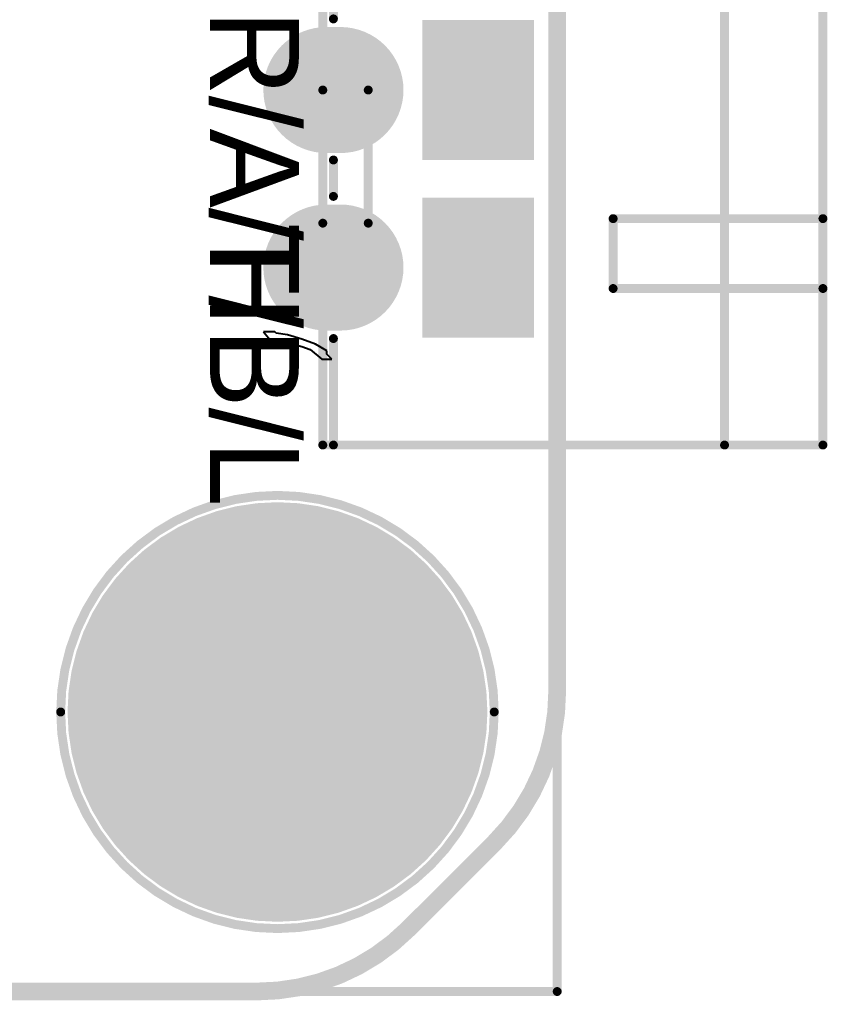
# Model space of a CAD drawing. Header units: millimetres. Extents: x 24.4 to 70.3, y 27.3 to 70.9.
# Drawn here: x 58.71 to 70.26, y 27.27 to 41.31 of the extents above; entities that cross this region are included whole.
import ezdxf

# ---------------------------------------------------------------- set-up
doc = ezdxf.new("R2010")
doc.units = ezdxf.units.MM
for name, color, linetype in [('BottomLayer', 5, 'Continuous'), ('BottomOverlay', 54, 'Continuous'), ('BottomPaste', 16, 'Continuous'), ('BottomSolder', 6, 'Continuous'), ('KeepOutLayer', 6, 'Continuous'), ('Mechanical1', 6, 'Continuous'), ('Mechanical13', 56, 'Continuous'), ('Mechanical2', 216, 'Continuous'), ('MidLayer1', 16, 'Continuous'), ('MidLayer2', 76, 'Continuous'), ('MultiLayer', 9, 'Continuous'), ('PadHoleLayer', 156, 'Continuous'), ('TopLayer', 1, 'Continuous'), ('TopOverlay', 2, 'Continuous'), ('TopSolder', 216, 'Continuous')]:
    doc.layers.add(name, color=color, linetype=linetype)

# ---------------------------------------------------------------- blocks, each defined once
blk = doc.blocks.new('XH_8AH_4')
at = {"layer": 'BottomLayer', "const_width": 1.6}
for points in [[(-0.1, -6.35), (0.1, -6.35)], [(-0.1, -8.89), (0.1, -8.89)]]:
    blk.add_lwpolyline(points, dxfattribs=at)
at = {"layer": 'BottomLayer', "const_width": 0.8}
for points in [[(-0.5, -6.35, 1), (0.3, -6.35, 1)], [(-0.3, -6.35, 1), (0.5, -6.35, 1)], [(-0.5, -8.89, 1), (0.3, -8.89, 1)], [(-0.3, -8.89, 1), (0.5, -8.89, 1)]]:
    blk.add_lwpolyline(points, format="xyb", close=True, dxfattribs=at)
at = {"layer": 'BottomSolder', "const_width": 1.803}
for points in [[(-0.1, -6.35), (0.1, -6.35)], [(-0.1, -8.89), (0.1, -8.89)]]:
    blk.add_lwpolyline(points, dxfattribs=at)
at = {"layer": 'BottomSolder', "const_width": 0.902}
for points in [[(-0.551, -6.35, 1), (0.351, -6.35, 1)], [(-0.351, -6.35, 1), (0.551, -6.35, 1)], [(-0.551, -8.89, 1), (0.351, -8.89, 1)], [(-0.351, -8.89, 1), (0.551, -8.89, 1)]]:
    blk.add_lwpolyline(points, format="xyb", close=True, dxfattribs=at)
at = {"layer": 'MidLayer1', "const_width": 1.6}
for points in [[(-0.1, -6.35), (0.1, -6.35)], [(-0.1, -8.89), (0.1, -8.89)]]:
    blk.add_lwpolyline(points, dxfattribs=at)
at = {"layer": 'MidLayer1', "const_width": 0.8}
for points in [[(-0.5, -6.35, 1), (0.3, -6.35, 1)], [(-0.3, -6.35, 1), (0.5, -6.35, 1)], [(-0.5, -8.89, 1), (0.3, -8.89, 1)], [(-0.3, -8.89, 1), (0.5, -8.89, 1)]]:
    blk.add_lwpolyline(points, format="xyb", close=True, dxfattribs=at)
at = {"layer": 'MidLayer2', "const_width": 1.6}
for points in [[(-0.1, -6.35), (0.1, -6.35)], [(-0.1, -8.89), (0.1, -8.89)]]:
    blk.add_lwpolyline(points, dxfattribs=at)
at = {"layer": 'MidLayer2', "const_width": 0.8}
for points in [[(-0.5, -6.35, 1), (0.3, -6.35, 1)], [(-0.3, -6.35, 1), (0.5, -6.35, 1)], [(-0.5, -8.89, 1), (0.3, -8.89, 1)], [(-0.3, -8.89, 1), (0.5, -8.89, 1)]]:
    blk.add_lwpolyline(points, format="xyb", close=True, dxfattribs=at)
at = {"layer": 'MultiLayer', "const_width": 1.6}
for points in [[(-0.1, -6.35), (0.1, -6.35)], [(-0.1, -8.89), (0.1, -8.89)]]:
    blk.add_lwpolyline(points, dxfattribs=at)
at = {"layer": 'MultiLayer', "const_width": 0.8}
for points in [[(-0.5, -6.35, 1), (0.3, -6.35, 1)], [(-0.3, -6.35, 1), (0.5, -6.35, 1)], [(-0.5, -8.89, 1), (0.3, -8.89, 1)], [(-0.3, -8.89, 1), (0.5, -8.89, 1)]]:
    blk.add_lwpolyline(points, format="xyb", close=True, dxfattribs=at)
at = {"layer": 'PadHoleLayer', "const_width": 0.47}
for points in [[(-0.235, -6.35, 1), (0.235, -6.35, 1)], [(-0.235, -8.89, 1), (0.235, -8.89, 1)]]:
    blk.add_lwpolyline(points, format="xyb", close=True, dxfattribs=at)
at = {"layer": 'TopLayer', "const_width": 1.6}
for points in [[(-0.1, -6.35), (0.1, -6.35)], [(-0.1, -8.89), (0.1, -8.89)]]:
    blk.add_lwpolyline(points, dxfattribs=at)
at = {"layer": 'TopLayer', "const_width": 0.8}
for points in [[(-0.5, -6.35, 1), (0.3, -6.35, 1)], [(-0.3, -6.35, 1), (0.5, -6.35, 1)], [(-0.5, -8.89, 1), (0.3, -8.89, 1)], [(-0.3, -8.89, 1), (0.5, -8.89, 1)]]:
    blk.add_lwpolyline(points, format="xyb", close=True, dxfattribs=at)
at = {"layer": 'TopOverlay', "const_width": 0.127}
for points in [[(7, -9.19), (7, 9.19)], [(0, -5.332), (0, -4.811)], [(0, -7.872), (0, -7.351)], [(4, -9.19), (4, -8.19)], [(4, -8.19), (7, -8.19)], [(4, -9.19), (7, -9.19)], [(7, -11.43), (7, -9.19)], [(0, -11.43), (0, -9.906)], [(0, -11.43), (7, -11.43)]]:
    blk.add_lwpolyline(points, dxfattribs=at)
at = {"layer": 'TopOverlay', "const_width": 0.0635}
for points in [[(-0.032, -5.332, 1), (0.032, -5.332, 1)], [(-0.032, -7.351, 1), (0.032, -7.351, 1)], [(-0.032, -7.872, 1), (0.032, -7.872, 1)], [(3.968, -8.19, 1), (4.032, -8.19, 1)], [(3.968, -8.19, 1), (4.032, -8.19, 1)], [(6.968, -8.19, 1), (7.032, -8.19, 1)], [(3.968, -9.19, 1), (4.032, -9.19, 1)], [(3.968, -9.19, 1), (4.032, -9.19, 1)], [(6.968, -9.19, 1), (7.032, -9.19, 1)], [(6.968, -9.19, 1), (7.032, -9.19, 1)], [(6.968, -9.19, 1), (7.032, -9.19, 1)], [(-0.032, -9.906, 1), (0.032, -9.906, 1)], [(-0.032, -11.43, 1), (0.032, -11.43, 1)], [(-0.032, -11.43, 1), (0.032, -11.43, 1)], [(6.968, -11.43, 1), (7.032, -11.43, 1)], [(6.968, -11.43, 1), (7.032, -11.43, 1)]]:
    blk.add_lwpolyline(points, format="xyb", close=True, dxfattribs=at)
at = {"layer": 'TopSolder', "const_width": 1.803}
for points in [[(-0.1, -6.35), (0.1, -6.35)], [(-0.1, -8.89), (0.1, -8.89)]]:
    blk.add_lwpolyline(points, dxfattribs=at)
at = {"layer": 'TopSolder', "const_width": 0.902}
for points in [[(-0.551, -6.35, 1), (0.351, -6.35, 1)], [(-0.351, -6.35, 1), (0.551, -6.35, 1)], [(-0.551, -8.89, 1), (0.351, -8.89, 1)], [(-0.351, -8.89, 1), (0.551, -8.89, 1)]]:
    blk.add_lwpolyline(points, format="xyb", close=True, dxfattribs=at)
blk = doc.blocks.new('XH_8AK_17')
at = {"layer": 'BottomLayer', "const_width": 0.98}
for points in [[(-8.58, 0), (-9.2, 0)], [(-6.04, 0), (-6.66, 0)]]:
    blk.add_lwpolyline(points, dxfattribs=at)
at = {"layer": 'BottomLayer', "const_width": 0.49}
for points in [[(-9.445, 0, 1), (-8.955, 0, 1)], [(-8.825, 0, 1), (-8.335, 0, 1)], [(-6.905, 0, 1), (-6.415, 0, 1)], [(-6.285, 0, 1), (-5.795, 0, 1)]]:
    blk.add_lwpolyline(points, format="xyb", close=True, dxfattribs=at)
at = {"layer": 'BottomLayer'}
for points in [[(-9.79, -0.521), (-7.99, -0.521), (-9.79, 0.876), (-7.99, 0.876)], [(-7.25, -0.521), (-5.45, -0.521), (-7.25, 0.876), (-5.45, 0.876)]]:
    blk.add_solid(points, dxfattribs=at)
at = {"layer": 'BottomPaste'}
for points in [[(-9.79, -0.521), (-7.99, -0.521), (-9.79, 0.876), (-7.99, 0.876)], [(-7.25, -0.521), (-5.45, -0.521), (-7.25, 0.876), (-5.45, 0.876)]]:
    blk.add_solid(points, dxfattribs=at)
at = {"layer": 'BottomSolder', "const_width": 1.183}
for points in [[(-8.58, 0), (-9.2, 0)], [(-6.04, 0), (-6.66, 0)]]:
    blk.add_lwpolyline(points, dxfattribs=at)
at = {"layer": 'BottomSolder', "const_width": 0.592}
for points in [[(-9.496, 0, 1), (-8.904, 0, 1)], [(-8.876, 0, 1), (-8.284, 0, 1)], [(-6.956, 0, 1), (-6.364, 0, 1)], [(-6.336, 0, 1), (-5.744, 0, 1)]]:
    blk.add_lwpolyline(points, format="xyb", close=True, dxfattribs=at)
at = {"layer": 'BottomSolder'}
for points in [[(-9.892, -0.622), (-7.888, -0.622), (-9.892, 0.978), (-7.888, 0.978)], [(-7.352, -0.622), (-5.348, -0.622), (-7.352, 0.978), (-5.348, 0.978)]]:
    blk.add_solid(points, dxfattribs=at)
at = {"layer": 'MidLayer1', "const_width": 0.98}
for points in [[(-8.58, 0), (-9.2, 0)], [(-6.04, 0), (-6.66, 0)]]:
    blk.add_lwpolyline(points, dxfattribs=at)
at = {"layer": 'MidLayer1', "const_width": 0.49}
for points in [[(-9.445, 0, 1), (-8.955, 0, 1)], [(-8.825, 0, 1), (-8.335, 0, 1)], [(-6.905, 0, 1), (-6.415, 0, 1)], [(-6.285, 0, 1), (-5.795, 0, 1)]]:
    blk.add_lwpolyline(points, format="xyb", close=True, dxfattribs=at)
at = {"layer": 'MidLayer2', "const_width": 0.98}
for points in [[(-8.58, 0), (-9.2, 0)], [(-6.04, 0), (-6.66, 0)]]:
    blk.add_lwpolyline(points, dxfattribs=at)
at = {"layer": 'MidLayer2', "const_width": 0.49}
for points in [[(-9.445, 0, 1), (-8.955, 0, 1)], [(-8.825, 0, 1), (-8.335, 0, 1)], [(-6.905, 0, 1), (-6.415, 0, 1)], [(-6.285, 0, 1), (-5.795, 0, 1)]]:
    blk.add_lwpolyline(points, format="xyb", close=True, dxfattribs=at)
at = {"layer": 'MultiLayer', "const_width": 0.98}
for points in [[(-8.58, 0), (-9.2, 0)], [(-6.04, 0), (-6.66, 0)]]:
    blk.add_lwpolyline(points, dxfattribs=at)
at = {"layer": 'MultiLayer', "const_width": 0.49}
for points in [[(-9.445, 0, 1), (-8.955, 0, 1)], [(-8.825, 0, 1), (-8.335, 0, 1)], [(-6.905, 0, 1), (-6.415, 0, 1)], [(-6.285, 0, 1), (-5.795, 0, 1)]]:
    blk.add_lwpolyline(points, format="xyb", close=True, dxfattribs=at)
at = {"layer": 'PadHoleLayer', "const_width": 0.415}
for points in [[(-9.098, 0, 1), (-8.682, 0, 1)], [(-6.558, 0, 1), (-6.142, 0, 1)]]:
    blk.add_lwpolyline(points, format="xyb", close=True, dxfattribs=at)
at = {"layer": 'TopLayer', "const_width": 0.98}
for points in [[(-8.58, 0), (-9.2, 0)], [(-6.04, 0), (-6.66, 0)]]:
    blk.add_lwpolyline(points, dxfattribs=at)
at = {"layer": 'TopLayer', "const_width": 0.49}
for points in [[(-9.445, 0, 1), (-8.955, 0, 1)], [(-8.825, 0, 1), (-8.335, 0, 1)], [(-6.905, 0, 1), (-6.415, 0, 1)], [(-6.285, 0, 1), (-5.795, 0, 1)]]:
    blk.add_lwpolyline(points, format="xyb", close=True, dxfattribs=at)
at = {"layer": 'TopOverlay', "const_width": 0.127}
for points in [[(-11.43, 2.4), (-11.43, -3.345)], [(-11.43, 2.4), (-8.255, 2.4)], [(-8.255, 2.4), (-8.255, 1.75)], [(-8.255, 2.4), (-6.35, 2.4)], [(-6.35, 2.4), (-6.35, 1.75)], [(-6.35, 2.4), (6.858, 2.4)], [(-8.255, 1.75), (-6.35, 1.75)], [(-11.43, -3.345), (11.36, -3.345)]]:
    blk.add_lwpolyline(points, dxfattribs=at)
at = {"layer": 'TopOverlay', "const_width": 0.0635}
for points in [[(-11.462, 2.4, 1), (-11.398, 2.4, 1)], [(-11.462, 2.4, 1), (-11.398, 2.4, 1)], [(-8.287, 2.4, 1), (-8.223, 2.4, 1)], [(-8.287, 2.4, 1), (-8.223, 2.4, 1)], [(-8.287, 2.4, 1), (-8.223, 2.4, 1)], [(-6.382, 2.4, 1), (-6.318, 2.4, 1)], [(-6.382, 2.4, 1), (-6.318, 2.4, 1)], [(-6.382, 2.4, 1), (-6.318, 2.4, 1)], [(-8.287, 1.75, 1), (-8.223, 1.75, 1)], [(-8.287, 1.75, 1), (-8.223, 1.75, 1)], [(-6.382, 1.75, 1), (-6.318, 1.75, 1)], [(-6.382, 1.75, 1), (-6.318, 1.75, 1)], [(-11.462, -3.345, 1), (-11.398, -3.345, 1)], [(-11.462, -3.345, 1), (-11.398, -3.345, 1)]]:
    blk.add_lwpolyline(points, format="xyb", close=True, dxfattribs=at)
at = {"layer": 'TopSolder', "const_width": 1.183}
for points in [[(-8.58, 0), (-9.2, 0)], [(-6.04, 0), (-6.66, 0)]]:
    blk.add_lwpolyline(points, dxfattribs=at)
at = {"layer": 'TopSolder', "const_width": 0.592}
for points in [[(-9.496, 0, 1), (-8.904, 0, 1)], [(-8.876, 0, 1), (-8.284, 0, 1)], [(-6.956, 0, 1), (-6.364, 0, 1)], [(-6.336, 0, 1), (-5.744, 0, 1)]]:
    blk.add_lwpolyline(points, format="xyb", close=True, dxfattribs=at)

msp = doc.modelspace()

# ---------------------------------------------------------------- linework, layer by layer
at = {"layer": 'BottomLayer'}
for points, const_width in [([(60.95, 31.4, 1), (63.85, 31.4, 1)], 2.9), ([(62.1, 33.7, 1), (62.7, 33.7, 1)], 0.6), ([(60.474, 33.026, 1), (61.074, 33.026, 1)], 0.6), ([(63.726, 33.026, 1), (64.326, 33.026, 1)], 0.6), ([(59.8, 31.4, 1), (60.4, 31.4, 1)], 0.6), ([(64.4, 31.4, 1), (65, 31.4, 1)], 0.6), ([(60.474, 29.774, 1), (61.074, 29.774, 1)], 0.6), ([(63.726, 29.774, 1), (64.326, 29.774, 1)], 0.6), ([(62.1, 29.1, 1), (62.7, 29.1, 1)], 0.6), ([(62.1, 29.1, 1), (62.7, 29.1, 1)], 0.6)]:
    msp.add_lwpolyline(points, format="xyb", close=True, dxfattribs=dict(at, const_width=const_width))
at = {"layer": 'BottomOverlay'}
for points, const_width in [([(65.5, 31.4, 1), (59.3, 31.4, 1)], 0.127), ([(59.268, 31.4, 1), (59.332, 31.4, 1)], 0.0635), ([(65.468, 31.4, 1), (65.532, 31.4, 1)], 0.0635)]:
    msp.add_lwpolyline(points, format="xyb", close=True, dxfattribs=dict(at, const_width=const_width))
at = {"layer": 'BottomSolder'}
for points, const_width in [([(60.899, 31.4, 1), (63.901, 31.4, 1)], 3.002), ([(62.049, 33.7, 1), (62.751, 33.7, 1)], 0.702), ([(60.423, 33.026, 1), (61.124, 33.026, 1)], 0.702), ([(63.676, 33.026, 1), (64.377, 33.026, 1)], 0.702), ([(59.749, 31.4, 1), (60.451, 31.4, 1)], 0.702), ([(64.349, 31.4, 1), (65.051, 31.4, 1)], 0.702), ([(60.423, 29.774, 1), (61.124, 29.774, 1)], 0.702), ([(63.676, 29.774, 1), (64.377, 29.774, 1)], 0.702), ([(62.049, 29.1, 1), (62.751, 29.1, 1)], 0.702), ([(62.049, 29.1, 1), (62.751, 29.1, 1)], 0.702)]:
    msp.add_lwpolyline(points, format="xyb", close=True, dxfattribs=dict(at, const_width=const_width))
at = {"layer": 'KeepOutLayer', "const_width": 0.254}
for points in [[(66.4, 31.695), (66.4, 62.105)], [(64.273, 28.298), (65.502, 29.527)], [(31.695, 27.4), (62.105, 27.4)]]:
    msp.add_lwpolyline(points, dxfattribs=at)
for points in [[(66.4, 31.695, -0.198912), (65.502, 29.527)], [(64.273, 28.298, -0.198912), (62.105, 27.4)]]:
    msp.add_lwpolyline(points, format="xyb", dxfattribs=at)
at = {"layer": 'KeepOutLayer', "const_width": 0.127}
for points in [[(66.336, 31.695, 1), (66.463, 31.695, 1)], [(66.336, 31.695, 1), (66.463, 31.695, 1)], [(65.438, 29.527, 1), (65.565, 29.527, 1)], [(65.438, 29.527, 1), (65.565, 29.527, 1)], [(64.209, 28.298, 1), (64.336, 28.298, 1)], [(64.209, 28.298, 1), (64.336, 28.298, 1)], [(62.041, 27.4, 1), (62.168, 27.4, 1)], [(62.041, 27.4, 1), (62.168, 27.4, 1)]]:
    msp.add_lwpolyline(points, format="xyb", close=True, dxfattribs=at)
at = {"layer": 'Mechanical1', "const_width": 0.254}
for points in [[(66.4, 31.695), (66.4, 62.105)], [(64.273, 28.298), (65.502, 29.527)], [(31.695, 27.4), (62.105, 27.4)]]:
    msp.add_lwpolyline(points, dxfattribs=at)
for points in [[(66.4, 31.695, -0.198912), (65.502, 29.527)], [(64.273, 28.298, -0.198912), (62.105, 27.4)]]:
    msp.add_lwpolyline(points, format="xyb", dxfattribs=at)
at = {"layer": 'Mechanical1', "const_width": 0.127}
for points in [[(66.336, 31.695, 1), (66.463, 31.695, 1)], [(66.336, 31.695, 1), (66.463, 31.695, 1)], [(65.438, 29.527, 1), (65.565, 29.527, 1)], [(65.438, 29.527, 1), (65.565, 29.527, 1)], [(64.209, 28.298, 1), (64.336, 28.298, 1)], [(64.209, 28.298, 1), (64.336, 28.298, 1)], [(62.041, 27.4, 1), (62.168, 27.4, 1)], [(62.041, 27.4, 1), (62.168, 27.4, 1)]]:
    msp.add_lwpolyline(points, format="xyb", close=True, dxfattribs=at)
at = {"layer": 'Mechanical13', "const_width": 0.254}
for points in [[(62.4, 31.038), (62.4, 31.762)], [(62.038, 31.4), (62.762, 31.4)]]:
    msp.add_lwpolyline(points, dxfattribs=at)
at = {"layer": 'Mechanical13', "const_width": 0.127}
for points in [[(62.336, 31.762, 1), (62.463, 31.762, 1)], [(61.974, 31.4, 1), (62.101, 31.4, 1)], [(62.699, 31.4, 1), (62.826, 31.4, 1)], [(62.336, 31.038, 1), (62.463, 31.038, 1)]]:
    msp.add_lwpolyline(points, format="xyb", close=True, dxfattribs=at)
at = {"layer": 'Mechanical2', "const_width": 0.127}
for points in [[(66.4, 27.4), (66.4, 66.4)], [(27.4, 27.4), (66.4, 27.4)]]:
    msp.add_lwpolyline(points, dxfattribs=at)
at = {"layer": 'Mechanical2', "const_width": 0.0635}
msp.add_lwpolyline([(66.368, 27.4, 1), (66.432, 27.4, 1)], format="xyb", close=True, dxfattribs=at)
msp.add_lwpolyline([(66.368, 27.4, 1), (66.432, 27.4, 1)], format="xyb", close=True, dxfattribs=at)
at = {"layer": 'MidLayer1'}
for p, q in [((62.2, 36.842), (62.343, 36.667)), ((62.362, 36.842), (62.2, 36.842)), ((62.382, 36.822), (62.362, 36.842)), ((62.542, 36.796), (62.382, 36.822)), ((62.748, 36.737), (62.542, 36.796)), ((62.343, 36.667), (62.431, 36.685)), ((62.431, 36.685), (62.622, 36.663)), ((62.622, 36.663), (62.748, 36.632)), ((62.945, 36.663), (62.748, 36.737)), ((62.748, 36.632), (62.868, 36.586)), ((63.106, 36.569), (62.945, 36.663)), ((62.868, 36.586), (63.036, 36.45)), ((63.106, 36.519), (63.106, 36.569)), ((63.175, 36.45), (63.106, 36.519)), ((63.036, 36.45), (63.175, 36.45))]:
    msp.add_line(p, q, dxfattribs=at)
for points, const_width in [([(60.95, 31.4, 1), (63.85, 31.4, 1)], 2.9), ([(62.1, 33.7, 1), (62.7, 33.7, 1)], 0.6), ([(60.474, 33.026, 1), (61.074, 33.026, 1)], 0.6), ([(63.726, 33.026, 1), (64.326, 33.026, 1)], 0.6), ([(59.8, 31.4, 1), (60.4, 31.4, 1)], 0.6), ([(64.4, 31.4, 1), (65, 31.4, 1)], 0.6), ([(60.474, 29.774, 1), (61.074, 29.774, 1)], 0.6), ([(63.726, 29.774, 1), (64.326, 29.774, 1)], 0.6), ([(62.1, 29.1, 1), (62.7, 29.1, 1)], 0.6), ([(62.1, 29.1, 1), (62.7, 29.1, 1)], 0.6)]:
    msp.add_lwpolyline(points, format="xyb", close=True, dxfattribs=dict(at, const_width=const_width))
at = {"layer": 'MidLayer2'}
for points, const_width in [([(60.95, 31.4, 1), (63.85, 31.4, 1)], 2.9), ([(62.1, 33.7, 1), (62.7, 33.7, 1)], 0.6), ([(60.474, 33.026, 1), (61.074, 33.026, 1)], 0.6), ([(63.726, 33.026, 1), (64.326, 33.026, 1)], 0.6), ([(59.8, 31.4, 1), (60.4, 31.4, 1)], 0.6), ([(64.4, 31.4, 1), (65, 31.4, 1)], 0.6), ([(60.474, 29.774, 1), (61.074, 29.774, 1)], 0.6), ([(63.726, 29.774, 1), (64.326, 29.774, 1)], 0.6), ([(62.1, 29.1, 1), (62.7, 29.1, 1)], 0.6), ([(62.1, 29.1, 1), (62.7, 29.1, 1)], 0.6)]:
    msp.add_lwpolyline(points, format="xyb", close=True, dxfattribs=dict(at, const_width=const_width))
at = {"layer": 'MultiLayer'}
for points, const_width in [([(60.95, 31.4, 1), (63.85, 31.4, 1)], 2.9), ([(62.1, 33.7, 1), (62.7, 33.7, 1)], 0.6), ([(60.474, 33.026, 1), (61.074, 33.026, 1)], 0.6), ([(63.726, 33.026, 1), (64.326, 33.026, 1)], 0.6), ([(59.8, 31.4, 1), (60.4, 31.4, 1)], 0.6), ([(64.4, 31.4, 1), (65, 31.4, 1)], 0.6), ([(60.474, 29.774, 1), (61.074, 29.774, 1)], 0.6), ([(63.726, 29.774, 1), (64.326, 29.774, 1)], 0.6), ([(62.1, 29.1, 1), (62.7, 29.1, 1)], 0.6), ([(62.1, 29.1, 1), (62.7, 29.1, 1)], 0.6)]:
    msp.add_lwpolyline(points, format="xyb", close=True, dxfattribs=dict(at, const_width=const_width))
at = {"layer": 'PadHoleLayer'}
for points, const_width in [([(62.275, 33.7, 1), (62.525, 33.7, 1)], 0.25), ([(60.649, 33.026, 1), (60.899, 33.026, 1)], 0.25), ([(63.901, 33.026, 1), (64.151, 33.026, 1)], 0.25), ([(61.63, 31.4, 1), (63.17, 31.4, 1)], 1.54), ([(59.975, 31.4, 1), (60.225, 31.4, 1)], 0.25), ([(64.575, 31.4, 1), (64.825, 31.4, 1)], 0.25), ([(60.649, 29.774, 1), (60.899, 29.774, 1)], 0.25), ([(63.901, 29.774, 1), (64.151, 29.774, 1)], 0.25), ([(62.275, 29.1, 1), (62.525, 29.1, 1)], 0.25), ([(62.275, 29.1, 1), (62.525, 29.1, 1)], 0.25)]:
    msp.add_lwpolyline(points, format="xyb", close=True, dxfattribs=dict(at, const_width=const_width))
at = {"layer": 'TopLayer'}
for points, const_width in [([(60.95, 31.4, 1), (63.85, 31.4, 1)], 2.9), ([(62.1, 33.7, 1), (62.7, 33.7, 1)], 0.6), ([(60.474, 33.026, 1), (61.074, 33.026, 1)], 0.6), ([(63.726, 33.026, 1), (64.326, 33.026, 1)], 0.6), ([(59.8, 31.4, 1), (60.4, 31.4, 1)], 0.6), ([(64.4, 31.4, 1), (65, 31.4, 1)], 0.6), ([(60.474, 29.774, 1), (61.074, 29.774, 1)], 0.6), ([(63.726, 29.774, 1), (64.326, 29.774, 1)], 0.6), ([(62.1, 29.1, 1), (62.7, 29.1, 1)], 0.6), ([(62.1, 29.1, 1), (62.7, 29.1, 1)], 0.6)]:
    msp.add_lwpolyline(points, format="xyb", close=True, dxfattribs=dict(at, const_width=const_width))
at = {"layer": 'TopOverlay'}
for points, const_width in [([(65.5, 31.4, 1), (59.3, 31.4, 1)], 0.127), ([(59.268, 31.4, 1), (59.332, 31.4, 1)], 0.0635), ([(65.468, 31.4, 1), (65.532, 31.4, 1)], 0.0635)]:
    msp.add_lwpolyline(points, format="xyb", close=True, dxfattribs=dict(at, const_width=const_width))
at = {"layer": 'TopSolder'}
for points, const_width in [([(60.899, 31.4, 1), (63.901, 31.4, 1)], 3.002), ([(62.049, 33.7, 1), (62.751, 33.7, 1)], 0.702), ([(60.423, 33.026, 1), (61.124, 33.026, 1)], 0.702), ([(63.676, 33.026, 1), (64.377, 33.026, 1)], 0.702), ([(59.749, 31.4, 1), (60.451, 31.4, 1)], 0.702), ([(64.349, 31.4, 1), (65.051, 31.4, 1)], 0.702), ([(60.423, 29.774, 1), (61.124, 29.774, 1)], 0.702), ([(63.676, 29.774, 1), (64.377, 29.774, 1)], 0.702), ([(62.049, 29.1, 1), (62.751, 29.1, 1)], 0.702), ([(62.049, 29.1, 1), (62.751, 29.1, 1)], 0.702)]:
    msp.add_lwpolyline(points, format="xyb", close=True, dxfattribs=dict(at, const_width=const_width))

# ---------------------------------------------------------------- block references
msp.add_blockref('XH_8AH_4', (63.2, 46.65))
at = {"rotation": 90}
msp.add_blockref('XH_8AK_17', (65.448, 46.65), dxfattribs=at)

# ---------------------------------------------------------------- texts
at = {"layer": 'TopOverlay'}
for s, p in [('R/A/H', (61.436, 41.446)), ('T/B/L', (61.436, 38.398))]:
    msp.add_text(s, height=1.27, rotation=270, dxfattribs=at).set_placement(p)

doc.saveas('drawing.dxf')
